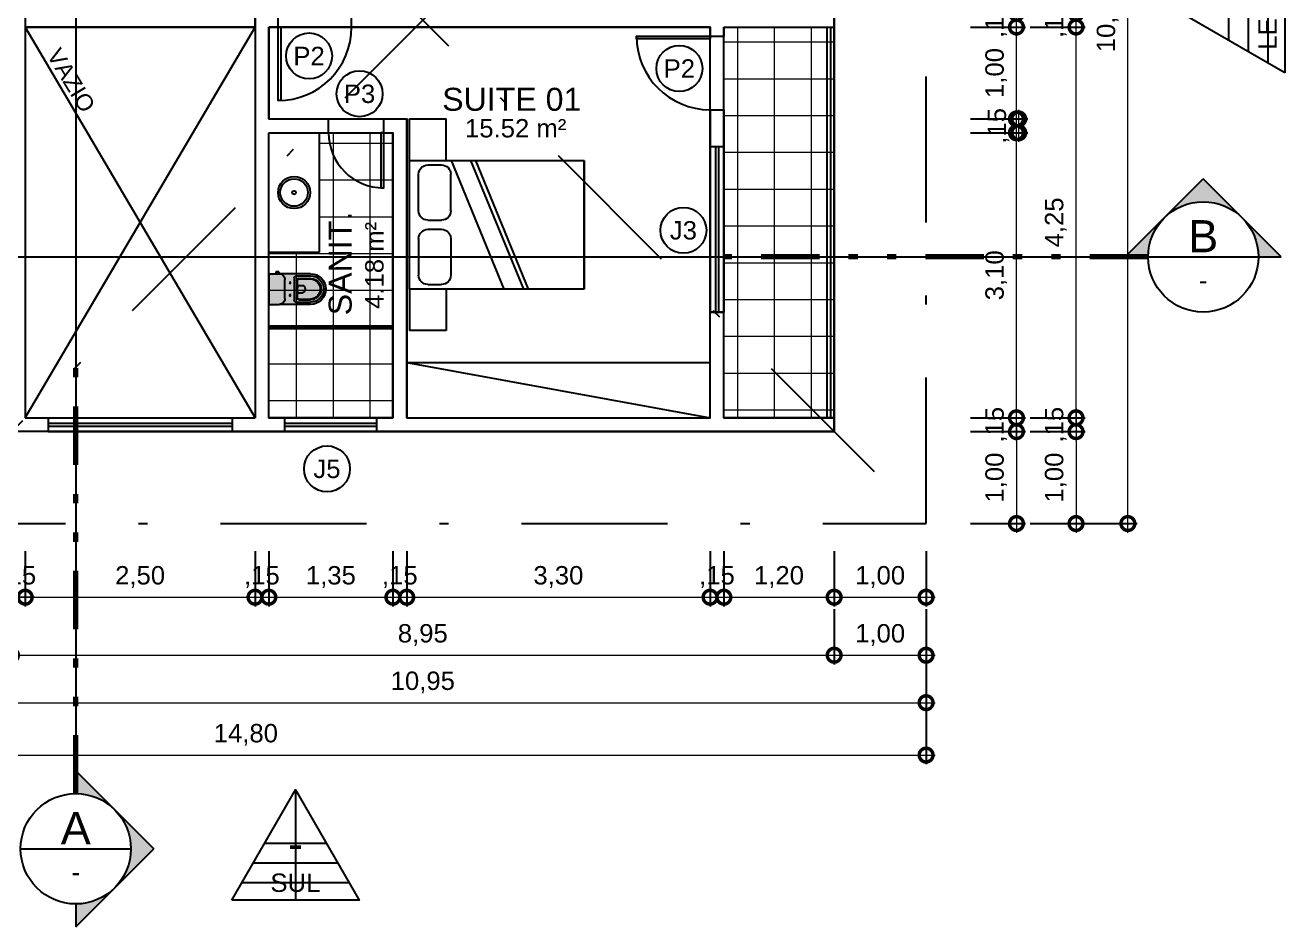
# Model space of a CAD drawing. Header units: metres. Extents: x 47642 to 47999, y 23306 to 23541.
# Drawn here: x 47798.4 to 47812.1, y 23415.58 to 23425.38 of the extents above; entities that cross this region are included whole.
import ezdxf
from ezdxf.enums import TextEntityAlignment as Align

# ---------------------------------------------------------------- set-up
doc = ezdxf.new("R2010")
doc.units = ezdxf.units.M
doc.header["$LTSCALE"] = 0.25
doc.header["$PDMODE"] = 96
doc.linetypes.add('DASHDOT2', pattern=[12.7, 6.35, -3.175, 0, -3.175])
doc.linetypes.add('DIVIDEX2', pattern=[63.5, 25.4, -12.7, 0, -12.7, 0, -12.7])
doc.layers.add('ARQ_0', color=7, linetype='Continuous', true_color=0xff7400, plot=False)
doc.layers.add('ARQ_0_AREAS', color=7, linetype='Continuous', true_color=0x5a1694, plot=False)
for name, color, linetype in [('ARQ_ALV CT', 4, 'Continuous'), ('ARQ_ALV VS', 2, 'Continuous'), ('ARQ_ESQ CT', 30, 'Continuous'), ('ARQ_GRADIL', 2, 'Continuous'), ('ARQ_MOB 01', 1, 'Continuous'), ('ARQ_PISO 01', 1, 'Continuous'), ('ARQ_PROJ SUP', 1, 'DASHDOT2'), ('ARQ_SAN 01', 1, 'Continuous'), ('ARQ_SAN 02', 2, 'Continuous'), ('ARQ_SIMB 01', 1, 'Continuous'), ('ARQ_TXT 01', 1, 'Continuous'), ('LOUÇA', 2, 'Continuous'), ('SIMB_01', 1, 'Continuous'), ('SIMB_02', 2, 'Continuous'), ('SIMB_PREENCHIMENTO', 253, 'Continuous'), ('SIMB_TXT', 1, 'Continuous')]:
    doc.layers.add(name, color=color, linetype=linetype)
doc.layers.add('ARQ_CINZA 03', color=252, linetype='Continuous', lineweight=9)
doc.layers.add('SIMB_LCT', color=252, linetype='DIVIDEX2', lineweight=100)
doc.layers.add('ARQ_COTA_AZUL', color=5, linetype='Continuous', lineweight=20, true_color=0x0000ff)
doc.styles.add('Annot_1.8mm', font='arial.ttf', dxfattribs={"height": 1.8})
doc.styles.add('Annot_2.0mm', font='arial.ttf', dxfattribs={"height": 2})
doc.styles.add('Annot_2.5mm', font='arial.ttf', dxfattribs={"height": 2.5})
doc.styles.add('cota', font='arial.ttf')
doc.styles.add('SIMB', font='arial.ttf')
doc.dimstyles.new('Info 01 - annot', dxfattribs={"dimtxt": 2, "dimasz": 3, "dimexe": 1, "dimexo": 1, "dimgap": 1, "dimtad": 1, "dimzin": 4, "dimtxsty": 'cota', "dimblk": 'DOTSMALL', "dimcen": 2, "dimdle": 1, "dimclrd": 256, "dimclre": 256, "dimclrt": 1, "dimazin": 2, "dimtfac": 0.09, "dimtix": 1, "dimtmove": 2, "dimatfit": 2, "dimfxl": 5, "dimfxlon": 1, "dimtolj": 1, "dimtzin": 4, "dimlwd": -1, "dimarcsym": 1})

# ---------------------------------------------------------------- blocks, each defined once
blk = doc.blocks.new('*U69')
at = {"layer": 'SIMB_PREENCHIMENTO', "transparency": 33554587}
h = blk.add_hatch(color=256, dxfattribs=at)
h.dxf.hatch_style = 1
h.paths.add_polyline_path([(0, 8.48), (-4.15, 4.33, -0.401827), (4.15, 4.33)])
h = blk.add_hatch(color=256, dxfattribs=at)
h.dxf.hatch_style = 1
h.paths.add_polyline_path([(-4.33, 4.15), (-8.48, 0), (-6, 0, -0.193399)])
h = blk.add_hatch(color=256, dxfattribs=at)
h.dxf.hatch_style = 1
h.paths.add_polyline_path([(4.33, 4.15, -0.193399), (6, 0), (8.48, 0)])
at = {"layer": 'SIMB_01'}
for p, q in [((-8.48, 0), (0, 8.48)), ((8.48, 0), (0, 8.48)), ((0, -6), (0, 6)), ((-6, 0), (-8.48, 0)), ((6, 0), (8.48, 0))]:
    blk.add_line(p, q, dxfattribs=at)
blk.add_circle((0, 0), 6, dxfattribs=at)
at = {"layer": 'SIMB_LCT'}
blk.add_line((-6, 0), (-54.48, 0), dxfattribs=at)
at = {"layer": 'SIMB_TXT', "style": 'SIMB'}
for tag, height, p in [('000', 3.5, (-2.25, 0)), ('999', 2, (2.53, 0))]:
    blk.add_attdef(tag, text='', height=height, rotation=90, dxfattribs=at).set_placement(p, align=Align.MIDDLE_CENTER)
blk = doc.blocks.new('*U30')
at = {"layer": 'SIMB_PREENCHIMENTO', "transparency": 33554587}
h = blk.add_hatch(color=256, dxfattribs=at)
h.dxf.hatch_style = 1
h.paths.add_polyline_path([(0, 8.48), (-4.15, 4.33, -0.401827), (4.15, 4.33)])
h = blk.add_hatch(color=256, dxfattribs=at)
h.dxf.hatch_style = 1
h.paths.add_polyline_path([(-4.33, 4.15), (-8.48, 0), (-6, 0, -0.193399)])
h = blk.add_hatch(color=256, dxfattribs=at)
h.dxf.hatch_style = 1
h.paths.add_polyline_path([(4.33, 4.15, -0.193399), (6, 0), (8.48, 0)])
at = {"layer": 'SIMB_01'}
for p, q in [((-8.48, 0), (0, 8.48)), ((8.48, 0), (0, 8.48)), ((-6, 0), (-8.48, 0)), ((-6, 0), (6, 0)), ((6, 0), (8.48, 0))]:
    blk.add_line(p, q, dxfattribs=at)
blk.add_circle((0, 0), 6, dxfattribs=at)
at = {"layer": 'SIMB_LCT'}
blk.add_line((-6, 0), (-54.25, 0), dxfattribs=at)
at = {"layer": 'SIMB_TXT', "style": 'SIMB'}
for tag, height, p in [('000', 3.5, (0, 2.25)), ('999', 2, (0, -2.53))]:
    blk.add_attdef(tag, text='', height=height, dxfattribs=at).set_placement(p, align=Align.MIDDLE_CENTER)
blk = doc.blocks.new('VASO_BELL')
at = {"true_color": 0xffffff}
h = blk.add_hatch(color=7, dxfattribs=at)
h.dxf.hatch_style = 1
edge = h.paths.add_edge_path()
edge.add_line((0, 0), (0.37, 0))
edge.add_line((0.37, 0), (0.37, -0.126))
edge.add_line((0.37, -0.126), (0.37, -0.505))
edge.add_arc((0.185, -0.505), 0.185, 180, 360, ccw=False)
edge.add_line((0, -0.505), (0, -0.126))
edge.add_line((0, -0.126), (0, 0))
h = blk.add_hatch(color=7, dxfattribs=at)
h.dxf.hatch_style = 1
h.paths.add_polyline_path([(-0.007, -0.086), (-0.022, -0.086), (-0.022, -0.121), (-0.007, -0.121)])
h = blk.add_hatch(color=7, dxfattribs=at)
h.dxf.hatch_style = 1
h.paths.add_polyline_path([(0, -0.089), (-0.007, -0.089), (-0.007, -0.117), (0, -0.117)])
at = {"layer": 'ARQ_SAN 01'}
for p, q in [((0.056, -0.361), (0.056, -0.505)), ((0.062, -0.361), (0.062, -0.505)), ((0.082, -0.336), (0.288, -0.336)), ((0.082, -0.342), (0.288, -0.342)), ((0.141, -0.353), (0.141, -0.406)), ((0.229, -0.353), (0.229, -0.406)), ((0.308, -0.361), (0.308, -0.505)), ((0.314, -0.361), (0.314, -0.505))]:
    blk.add_line(p, q, dxfattribs=at)
for centre in [(0.11, -0.255), (0.26, -0.255)]:
    blk.add_circle(centre, 0.0075, dxfattribs=at)
for centre, radius, start, end in [((0.082, -0.361), 0.025, 90, 180), ((0.082, -0.361), 0.019, 90, 180), ((0.191, -0.592), 0.244, 91.4264, 101.8331), ((0.168, -0.406), 0.027, 180, 229.1678), ((0.185, -0.386), 0.053, 229.1678, 310.8322), ((0.179, -0.592), 0.244, 78.1669, 88.5736), ((0.202, -0.406), 0.027, 310.8322, 0), ((0.288, -0.361), 0.025, 0, 90), ((0.288, -0.361), 0.019, 0, 90), ((0.185, -0.505), 0.129, 179.7773, 0.2227), ((0.185, -0.499), 0.123, 182.6006, 357.3994)]:
    blk.add_arc(centre, radius, start, end, dxfattribs=at)
at = {"layer": 'ARQ_SAN 02'}
for p, q in [((0, 0), (0, -0.126)), ((0, 0), (0.37, 0)), ((0.37, 0), (0.37, -0.126)), ((-0.022, -0.086), (-0.007, -0.086)), ((-0.022, -0.121), (-0.022, -0.086)), ((-0.022, -0.121), (-0.007, -0.121)), ((-0.007, -0.121), (-0.007, -0.086)), ((0, -0.089), (-0.007, -0.089)), ((0, -0.117), (-0.007, -0.117)), ((0, -0.505), (0, -0.126)), ((0.37, -0.505), (0.37, -0.126)), ((0.301, -0.195), (0.069, -0.195)), ((0.026, -0.331), (0.026, -0.505)), ((0.051, -0.306), (0.319, -0.306)), ((0.344, -0.331), (0.344, -0.505))]:
    blk.add_line(p, q, dxfattribs=at)
for centre, radius, start, end in [((0.069, -0.126), 0.069, 180, 270), ((0.301, -0.126), 0.069, 270, 0), ((0.051, -0.331), 0.025, 90, 180), ((0.319, -0.331), 0.025, 0, 90), ((0.185, -0.505), 0.185, 180, 0), ((0.185, -0.505), 0.159, 180, 0)]:
    blk.add_arc(centre, radius, start, end, dxfattribs=at)
blk = doc.blocks.new('_DotSmall')
at = {"color": 0, "linetype": 'ByBlock', "const_width": 0.5}
blk.add_lwpolyline([(-0.0625, 0, 1), (0.0625, 0, 1)], format="xyb", close=True, dxfattribs=at)
blk = doc.blocks.new('*D192')
at = {"layer": 'ARQ_COTA_AZUL', "lineweight": -2, "transparency": 16777216}
for p, q in [((0.15, -1.301), (0.15, -1.901)), ((2.65, -1.301), (2.65, -1.901))]:
    blk.add_line(p, q, dxfattribs=at)
at = {"layer": 'ARQ_COTA_AZUL', "transparency": 16777216}
blk.add_line((0.05, -1.801), (2.75, -1.801), dxfattribs=at)
at = {"layer": 'Defpoints', "color": 0, "transparency": 16777216}
for p in [(0.15, 0.15), (2.65, 0.15), (2.65, -1.801)]:
    blk.add_point(p, dxfattribs=at)
at = {"layer": 'ARQ_COTA_AZUL', "transparency": 16777216, "xscale": 0.3, "yscale": 0.3, "zscale": 0.3, "rotation": 180}
blk.add_blockref('_DotSmall', (0.15, -1.801), dxfattribs=at)
at = {"layer": 'ARQ_COTA_AZUL', "transparency": 16777216, "xscale": 0.3, "yscale": 0.3, "zscale": 0.3}
blk.add_blockref('_DotSmall', (2.65, -1.801), dxfattribs=at)
at = {"layer": 'ARQ_COTA_AZUL', "color": 1, "transparency": 16777216, "insert": (1.4, -1.581), "char_height": 0.2, "attachment_point": 5, "style": 'cota'}
blk.add_mtext('\\A1;2,50', dxfattribs=at)
blk = doc.blocks.new('*D184')
at = {"layer": 'ARQ_COTA_AZUL', "lineweight": -2, "transparency": 16777216}
for p, q in [((4.15, -1.301), (4.15, -1.901)), ((4.3, -1.301), (4.3, -1.901))]:
    blk.add_line(p, q, dxfattribs=at)
at = {"layer": 'ARQ_COTA_AZUL', "transparency": 16777216}
blk.add_line((4.05, -1.801), (4.4, -1.801), dxfattribs=at)
at = {"layer": 'Defpoints', "color": 0, "transparency": 16777216}
for p in [(4.15, 0.15), (4.3, 0.15), (4.3, -1.801)]:
    blk.add_point(p, dxfattribs=at)
at = {"layer": 'ARQ_COTA_AZUL', "transparency": 16777216, "xscale": 0.3, "yscale": 0.3, "zscale": 0.3}
blk.add_blockref('_DotSmall', (4.15, -1.801), dxfattribs=at)
at = {"layer": 'ARQ_COTA_AZUL', "transparency": 16777216, "xscale": 0.3, "yscale": 0.3, "zscale": 0.3, "rotation": 180}
blk.add_blockref('_DotSmall', (4.3, -1.801), dxfattribs=at)
at = {"layer": 'ARQ_COTA_AZUL', "color": 1, "transparency": 16777216, "insert": (4.225, -1.581), "char_height": 0.2, "attachment_point": 5, "style": 'cota'}
blk.add_mtext('\\A1;,15', dxfattribs=at)
blk = doc.blocks.new('*D185')
at = {"layer": 'ARQ_COTA_AZUL', "lineweight": -2, "transparency": 16777216}
for p, q in [((2.65, -1.301), (2.65, -1.901)), ((2.8, -1.301), (2.8, -1.901))]:
    blk.add_line(p, q, dxfattribs=at)
at = {"layer": 'ARQ_COTA_AZUL', "transparency": 16777216}
blk.add_line((2.55, -1.801), (2.9, -1.801), dxfattribs=at)
at = {"layer": 'Defpoints', "color": 0, "transparency": 16777216}
for p in [(2.65, 0.15), (2.8, 0.15), (2.8, -1.801)]:
    blk.add_point(p, dxfattribs=at)
at = {"layer": 'ARQ_COTA_AZUL', "transparency": 16777216, "xscale": 0.3, "yscale": 0.3, "zscale": 0.3}
blk.add_blockref('_DotSmall', (2.65, -1.801), dxfattribs=at)
at = {"layer": 'ARQ_COTA_AZUL', "transparency": 16777216, "xscale": 0.3, "yscale": 0.3, "zscale": 0.3, "rotation": 180}
blk.add_blockref('_DotSmall', (2.8, -1.801), dxfattribs=at)
at = {"layer": 'ARQ_COTA_AZUL', "color": 1, "transparency": 16777216, "insert": (2.725, -1.581), "char_height": 0.2, "attachment_point": 5, "style": 'cota'}
blk.add_mtext('\\A1;,15', dxfattribs=at)
blk = doc.blocks.new('*D179')
at = {"layer": 'ARQ_COTA_AZUL', "lineweight": -2, "transparency": 16777216}
for p, q in [((2.8, -1.301), (2.8, -1.901)), ((4.15, -1.301), (4.15, -1.901))]:
    blk.add_line(p, q, dxfattribs=at)
at = {"layer": 'ARQ_COTA_AZUL', "transparency": 16777216}
blk.add_line((2.7, -1.801), (4.25, -1.801), dxfattribs=at)
at = {"layer": 'Defpoints', "color": 0, "transparency": 16777216}
for p in [(2.8, 0.15), (4.15, 0.15), (4.15, -1.801)]:
    blk.add_point(p, dxfattribs=at)
at = {"layer": 'ARQ_COTA_AZUL', "transparency": 16777216, "xscale": 0.3, "yscale": 0.3, "zscale": 0.3, "rotation": 180}
blk.add_blockref('_DotSmall', (2.8, -1.801), dxfattribs=at)
at = {"layer": 'ARQ_COTA_AZUL', "transparency": 16777216, "xscale": 0.3, "yscale": 0.3, "zscale": 0.3}
blk.add_blockref('_DotSmall', (4.15, -1.801), dxfattribs=at)
at = {"layer": 'ARQ_COTA_AZUL', "color": 1, "transparency": 16777216, "insert": (3.475, -1.581), "char_height": 0.2, "attachment_point": 5, "style": 'cota'}
blk.add_mtext('\\A1;1,35', dxfattribs=at)
blk = doc.blocks.new('*D180')
at = {"layer": 'ARQ_COTA_AZUL', "lineweight": -2, "transparency": 16777216}
for p, q in [((4.3, -1.301), (4.3, -1.901)), ((7.6, -1.301), (7.6, -1.901))]:
    blk.add_line(p, q, dxfattribs=at)
at = {"layer": 'ARQ_COTA_AZUL', "transparency": 16777216}
blk.add_line((4.2, -1.801), (7.7, -1.801), dxfattribs=at)
at = {"layer": 'Defpoints', "color": 0, "transparency": 16777216}
for p in [(4.3, 0.15), (7.6, 0.15), (7.6, -1.801)]:
    blk.add_point(p, dxfattribs=at)
at = {"layer": 'ARQ_COTA_AZUL', "transparency": 16777216, "xscale": 0.3, "yscale": 0.3, "zscale": 0.3, "rotation": 180}
blk.add_blockref('_DotSmall', (4.3, -1.801), dxfattribs=at)
at = {"layer": 'ARQ_COTA_AZUL', "transparency": 16777216, "xscale": 0.3, "yscale": 0.3, "zscale": 0.3}
blk.add_blockref('_DotSmall', (7.6, -1.801), dxfattribs=at)
at = {"layer": 'ARQ_COTA_AZUL', "color": 1, "transparency": 16777216, "insert": (5.95, -1.581), "char_height": 0.2, "attachment_point": 5, "style": 'cota'}
blk.add_mtext('\\A1;3,30', dxfattribs=at)
blk = doc.blocks.new('*D181')
at = {"layer": 'ARQ_COTA_AZUL', "lineweight": -2, "transparency": 16777216}
for p, q in [((7.6, -1.301), (7.6, -1.901)), ((7.75, -1.301), (7.75, -1.901))]:
    blk.add_line(p, q, dxfattribs=at)
at = {"layer": 'ARQ_COTA_AZUL', "transparency": 16777216}
blk.add_line((7.5, -1.801), (7.85, -1.801), dxfattribs=at)
at = {"layer": 'Defpoints', "color": 0, "transparency": 16777216}
for p in [(7.6, 0.15), (7.75, 0.15), (7.75, -1.801)]:
    blk.add_point(p, dxfattribs=at)
at = {"layer": 'ARQ_COTA_AZUL', "transparency": 16777216, "xscale": 0.3, "yscale": 0.3, "zscale": 0.3}
blk.add_blockref('_DotSmall', (7.6, -1.801), dxfattribs=at)
at = {"layer": 'ARQ_COTA_AZUL', "transparency": 16777216, "xscale": 0.3, "yscale": 0.3, "zscale": 0.3, "rotation": 180}
blk.add_blockref('_DotSmall', (7.75, -1.801), dxfattribs=at)
at = {"layer": 'ARQ_COTA_AZUL', "color": 1, "transparency": 16777216, "insert": (7.675, -1.581), "char_height": 0.2, "attachment_point": 5, "style": 'cota'}
blk.add_mtext('\\A1;,15', dxfattribs=at)
blk = doc.blocks.new('*D182')
at = {"layer": 'ARQ_COTA_AZUL', "lineweight": -2, "transparency": 16777216}
for p, q in [((7.75, -1.301), (7.75, -1.901)), ((8.95, -1.301), (8.95, -1.901))]:
    blk.add_line(p, q, dxfattribs=at)
at = {"layer": 'ARQ_COTA_AZUL', "transparency": 16777216}
blk.add_line((7.65, -1.801), (9.05, -1.801), dxfattribs=at)
at = {"layer": 'Defpoints', "color": 0, "transparency": 16777216}
for p in [(7.75, 0.15), (8.95, 0), (8.95, -1.801)]:
    blk.add_point(p, dxfattribs=at)
at = {"layer": 'ARQ_COTA_AZUL', "transparency": 16777216, "xscale": 0.3, "yscale": 0.3, "zscale": 0.3, "rotation": 180}
blk.add_blockref('_DotSmall', (7.75, -1.801), dxfattribs=at)
at = {"layer": 'ARQ_COTA_AZUL', "transparency": 16777216, "xscale": 0.3, "yscale": 0.3, "zscale": 0.3}
blk.add_blockref('_DotSmall', (8.95, -1.801), dxfattribs=at)
at = {"layer": 'ARQ_COTA_AZUL', "color": 1, "transparency": 16777216, "insert": (8.35, -1.581), "char_height": 0.2, "attachment_point": 5, "style": 'cota'}
blk.add_mtext('\\A1;1,20', dxfattribs=at)
blk = doc.blocks.new('*D183')
at = {"layer": 'ARQ_COTA_AZUL', "lineweight": -2, "transparency": 16777216}
for p, q in [((8.95, -1.301), (8.95, -1.901)), ((9.95, -1.301), (9.95, -1.901))]:
    blk.add_line(p, q, dxfattribs=at)
at = {"layer": 'ARQ_COTA_AZUL', "transparency": 16777216}
blk.add_line((8.85, -1.801), (10.05, -1.801), dxfattribs=at)
at = {"layer": 'Defpoints', "color": 0, "transparency": 16777216}
for p in [(8.95, 0), (9.95, -1), (9.95, -1.801)]:
    blk.add_point(p, dxfattribs=at)
at = {"layer": 'ARQ_COTA_AZUL', "transparency": 16777216, "xscale": 0.3, "yscale": 0.3, "zscale": 0.3, "rotation": 180}
blk.add_blockref('_DotSmall', (8.95, -1.801), dxfattribs=at)
at = {"layer": 'ARQ_COTA_AZUL', "transparency": 16777216, "xscale": 0.3, "yscale": 0.3, "zscale": 0.3}
blk.add_blockref('_DotSmall', (9.95, -1.801), dxfattribs=at)
at = {"layer": 'ARQ_COTA_AZUL', "color": 1, "transparency": 16777216, "insert": (9.45, -1.581), "char_height": 0.2, "attachment_point": 5, "style": 'cota'}
blk.add_mtext('\\A1;1,00', dxfattribs=at)
blk = doc.blocks.new('*U22')
at = {"layer": 'SIMB_02'}
blk.add_circle((0, 0), 2.5, dxfattribs=at)
at = {"layer": 'SIMB_TXT', "style": 'SIMB'}
blk.add_attdef('CDESQ', text='', height=2, dxfattribs=at).set_placement((0, 0), align=Align.MIDDLE_CENTER)
blk = doc.blocks.new('*D166')
at = {"layer": 'ARQ_COTA_AZUL', "lineweight": -2, "transparency": 16777216}
for p, q in [((0, -1.932), (0, -2.532)), ((8.95, -1.932), (8.95, -2.532))]:
    blk.add_line(p, q, dxfattribs=at)
at = {"layer": 'ARQ_COTA_AZUL', "transparency": 16777216}
blk.add_line((-0.1, -2.432), (9.05, -2.432), dxfattribs=at)
at = {"layer": 'Defpoints', "color": 0, "transparency": 16777216}
for p in [(0, 1.25), (8.95, 0), (8.95, -2.432)]:
    blk.add_point(p, dxfattribs=at)
at = {"layer": 'ARQ_COTA_AZUL', "transparency": 16777216, "xscale": 0.3, "yscale": 0.3, "zscale": 0.3, "rotation": 180}
blk.add_blockref('_DotSmall', (0, -2.432), dxfattribs=at)
at = {"layer": 'ARQ_COTA_AZUL', "transparency": 16777216, "xscale": 0.3, "yscale": 0.3, "zscale": 0.3}
blk.add_blockref('_DotSmall', (8.95, -2.432), dxfattribs=at)
at = {"layer": 'ARQ_COTA_AZUL', "color": 1, "transparency": 16777216, "insert": (4.475, -2.212), "char_height": 0.2, "attachment_point": 5, "style": 'cota'}
blk.add_mtext('\\A1;8,95', dxfattribs=at)
blk = doc.blocks.new('*D167')
at = {"layer": 'ARQ_COTA_AZUL', "lineweight": -2, "transparency": 16777216}
for p, q in [((8.95, -1.932), (8.95, -2.532)), ((9.95, -1.932), (9.95, -2.532))]:
    blk.add_line(p, q, dxfattribs=at)
at = {"layer": 'ARQ_COTA_AZUL', "transparency": 16777216}
blk.add_line((8.85, -2.432), (10.05, -2.432), dxfattribs=at)
at = {"layer": 'Defpoints', "color": 0, "transparency": 16777216}
for p in [(8.95, 0), (9.95, -1), (9.95, -2.432)]:
    blk.add_point(p, dxfattribs=at)
at = {"layer": 'ARQ_COTA_AZUL', "transparency": 16777216, "xscale": 0.3, "yscale": 0.3, "zscale": 0.3, "rotation": 180}
blk.add_blockref('_DotSmall', (8.95, -2.432), dxfattribs=at)
at = {"layer": 'ARQ_COTA_AZUL', "transparency": 16777216, "xscale": 0.3, "yscale": 0.3, "zscale": 0.3}
blk.add_blockref('_DotSmall', (9.95, -2.432), dxfattribs=at)
at = {"layer": 'ARQ_COTA_AZUL', "color": 1, "transparency": 16777216, "insert": (9.45, -2.212), "char_height": 0.2, "attachment_point": 5, "style": 'cota'}
blk.add_mtext('\\A1;1,00', dxfattribs=at)
blk = doc.blocks.new('*D159')
at = {"layer": 'ARQ_COTA_AZUL', "lineweight": -2, "transparency": 16777216}
for p, q in [((-1, -2.448), (-1, -3.048)), ((9.95, -2.448), (9.95, -3.048))]:
    blk.add_line(p, q, dxfattribs=at)
at = {"layer": 'ARQ_COTA_AZUL', "transparency": 16777216}
blk.add_line((-1.1, -2.948), (10.05, -2.948), dxfattribs=at)
at = {"layer": 'Defpoints', "color": 0, "transparency": 16777216}
for p in [(-1, -1), (9.95, -1), (9.95, -2.948)]:
    blk.add_point(p, dxfattribs=at)
at = {"layer": 'ARQ_COTA_AZUL', "transparency": 16777216, "xscale": 0.3, "yscale": 0.3, "zscale": 0.3, "rotation": 180}
blk.add_blockref('_DotSmall', (-1, -2.948), dxfattribs=at)
at = {"layer": 'ARQ_COTA_AZUL', "transparency": 16777216, "xscale": 0.3, "yscale": 0.3, "zscale": 0.3}
blk.add_blockref('_DotSmall', (9.95, -2.948), dxfattribs=at)
at = {"layer": 'ARQ_COTA_AZUL', "color": 1, "transparency": 16777216, "insert": (4.475, -2.728), "char_height": 0.2, "attachment_point": 5, "style": 'cota'}
blk.add_mtext('\\A1;10,95', dxfattribs=at)
blk = doc.blocks.new('*D155')
at = {"layer": 'ARQ_COTA_AZUL', "lineweight": -2, "transparency": 16777216}
for p, q in [((10.433, 0.15), (11.033, 0.15)), ((10.433, 0), (11.033, 0))]:
    blk.add_line(p, q, dxfattribs=at)
at = {"layer": 'ARQ_COTA_AZUL', "transparency": 16777216}
blk.add_line((10.933, -0.1), (10.933, 0.25), dxfattribs=at)
at = {"layer": 'Defpoints', "color": 0, "transparency": 16777216}
for p in [(8.95, 0.15), (10.933, 0.15), (8.95, 0)]:
    blk.add_point(p, dxfattribs=at)
at = {"layer": 'ARQ_COTA_AZUL', "transparency": 16777216, "xscale": 0.3, "yscale": 0.3, "zscale": 0.3}
for p, rotation in [((10.933, 0.15), 270), ((10.933, 0), 90)]:
    blk.add_blockref('_DotSmall', p, dxfattribs=dict(at, rotation=rotation))
at = {"layer": 'ARQ_COTA_AZUL', "color": 1, "transparency": 16777216, "insert": (10.713, 0.075), "char_height": 0.2, "attachment_point": 5, "rotation": 90, "style": 'cota'}
blk.add_mtext('\\A1;,15', dxfattribs=at)
blk = doc.blocks.new('*D187')
at = {"layer": 'ARQ_COTA_AZUL', "transparency": 16777216}
blk.add_line((10.933, 0.05), (10.933, 3.35), dxfattribs=at)
at = {"layer": 'ARQ_COTA_AZUL', "lineweight": -2, "transparency": 16777216}
for p, q in [((10.433, 3.25), (11.033, 3.25)), ((10.433, 0.15), (11.033, 0.15))]:
    blk.add_line(p, q, dxfattribs=at)
at = {"layer": 'Defpoints', "color": 0, "transparency": 16777216}
for p in [(4.15, 3.25), (10.933, 3.25), (8.95, 0.15)]:
    blk.add_point(p, dxfattribs=at)
at = {"layer": 'ARQ_COTA_AZUL', "transparency": 16777216, "xscale": 0.3, "yscale": 0.3, "zscale": 0.3}
for p, rotation in [((10.933, 3.25), 90), ((10.933, 0.15), 270)]:
    blk.add_blockref('_DotSmall', p, dxfattribs=dict(at, rotation=rotation))
at = {"layer": 'ARQ_COTA_AZUL', "color": 1, "transparency": 16777216, "insert": (10.713, 1.7), "char_height": 0.2, "attachment_point": 5, "rotation": 90, "style": 'cota'}
blk.add_mtext('\\A1;3,10', dxfattribs=at)
blk = doc.blocks.new('*D188')
at = {"layer": 'ARQ_COTA_AZUL', "transparency": 16777216}
blk.add_line((10.958, 3.15), (10.958, 3.5), dxfattribs=at)
at = {"layer": 'ARQ_COTA_AZUL', "lineweight": -2, "transparency": 16777216}
for p, q in [((10.458, 3.4), (11.058, 3.4)), ((10.458, 3.25), (11.058, 3.25))]:
    blk.add_line(p, q, dxfattribs=at)
at = {"layer": 'Defpoints', "color": 0, "transparency": 16777216}
for p in [(4.175, 3.4), (10.958, 3.4), (4.15, 3.25)]:
    blk.add_point(p, dxfattribs=at)
at = {"layer": 'ARQ_COTA_AZUL', "transparency": 16777216, "xscale": 0.3, "yscale": 0.3, "zscale": 0.3}
for p, rotation in [((10.958, 3.4), 270), ((10.958, 3.25), 90)]:
    blk.add_blockref('_DotSmall', p, dxfattribs=dict(at, rotation=rotation))
at = {"layer": 'ARQ_COTA_AZUL', "color": 1, "transparency": 16777216, "insert": (10.738, 3.325), "char_height": 0.2, "attachment_point": 5, "rotation": 90, "style": 'cota'}
blk.add_mtext('\\A1;,15', dxfattribs=at)
blk = doc.blocks.new('*D186')
at = {"layer": 'ARQ_COTA_AZUL', "lineweight": -2, "transparency": 16777216}
for p, q in [((10.433, 4.4), (11.033, 4.4)), ((10.433, 3.4), (11.033, 3.4))]:
    blk.add_line(p, q, dxfattribs=at)
at = {"layer": 'ARQ_COTA_AZUL', "transparency": 16777216}
blk.add_line((10.933, 3.3), (10.933, 4.5), dxfattribs=at)
at = {"layer": 'Defpoints', "color": 0, "transparency": 16777216}
for p in [(8.95, 4.4), (10.933, 4.4), (4.175, 3.4)]:
    blk.add_point(p, dxfattribs=at)
at = {"layer": 'ARQ_COTA_AZUL', "transparency": 16777216, "xscale": 0.3, "yscale": 0.3, "zscale": 0.3}
for p, rotation in [((10.933, 4.4), 90), ((10.933, 3.4), 270)]:
    blk.add_blockref('_DotSmall', p, dxfattribs=dict(at, rotation=rotation))
at = {"layer": 'ARQ_COTA_AZUL', "color": 1, "transparency": 16777216, "insert": (10.713, 3.9), "char_height": 0.2, "attachment_point": 5, "rotation": 90, "style": 'cota'}
blk.add_mtext('\\A1;1,00', dxfattribs=at)
blk = doc.blocks.new('*D152')
at = {"layer": 'ARQ_COTA_AZUL', "lineweight": -2, "transparency": 16777216}
for p, q in [((10.433, 4.55), (11.033, 4.55)), ((10.433, 4.4), (11.033, 4.4))]:
    blk.add_line(p, q, dxfattribs=at)
at = {"layer": 'ARQ_COTA_AZUL', "transparency": 16777216}
blk.add_line((10.933, 4.3), (10.933, 4.65), dxfattribs=at)
at = {"layer": 'Defpoints', "color": 0, "transparency": 16777216}
for p in [(8.95, 4.55), (10.933, 4.55), (8.95, 4.4)]:
    blk.add_point(p, dxfattribs=at)
at = {"layer": 'ARQ_COTA_AZUL', "transparency": 16777216, "xscale": 0.3, "yscale": 0.3, "zscale": 0.3}
for p, rotation in [((10.933, 4.55), 270), ((10.933, 4.4), 90)]:
    blk.add_blockref('_DotSmall', p, dxfattribs=dict(at, rotation=rotation))
at = {"layer": 'ARQ_COTA_AZUL', "color": 1, "transparency": 16777216, "insert": (10.713, 4.475), "char_height": 0.2, "attachment_point": 5, "rotation": 90, "style": 'cota'}
blk.add_mtext('\\A1;,15', dxfattribs=at)
blk = doc.blocks.new('*D142')
at = {"layer": 'ARQ_COTA_AZUL', "transparency": 16777216}
blk.add_line((10.933, 0.1), (10.933, -1.1), dxfattribs=at)
at = {"layer": 'ARQ_COTA_AZUL', "lineweight": -2, "transparency": 16777216}
for p, q in [((10.433, 0), (11.033, 0)), ((10.433, -1), (11.033, -1))]:
    blk.add_line(p, q, dxfattribs=at)
at = {"layer": 'Defpoints', "color": 0, "transparency": 16777216}
for p in [(8.95, 0), (9.95, -1), (10.933, -1)]:
    blk.add_point(p, dxfattribs=at)
at = {"layer": 'ARQ_COTA_AZUL', "transparency": 16777216, "xscale": 0.3, "yscale": 0.3, "zscale": 0.3}
for p, rotation in [((10.933, 0), 90), ((10.933, -1), 270)]:
    blk.add_blockref('_DotSmall', p, dxfattribs=dict(at, rotation=rotation))
at = {"layer": 'ARQ_COTA_AZUL', "color": 1, "transparency": 16777216, "insert": (10.713, -0.5), "char_height": 0.2, "attachment_point": 5, "rotation": 90, "style": 'cota'}
blk.add_mtext('\\A1;1,00', dxfattribs=at)
blk = doc.blocks.new('*D197')
at = {"layer": 'ARQ_COTA_AZUL', "lineweight": -2, "transparency": 16777216}
for p, q in [((11.081, 4.4), (11.681, 4.4)), ((11.081, 0.15), (11.681, 0.15))]:
    blk.add_line(p, q, dxfattribs=at)
at = {"layer": 'ARQ_COTA_AZUL', "transparency": 16777216}
blk.add_line((11.581, 0.05), (11.581, 4.5), dxfattribs=at)
at = {"layer": 'Defpoints', "color": 0, "transparency": 16777216}
for p in [(8.95, 4.4), (11.581, 4.4), (8.95, 0.15)]:
    blk.add_point(p, dxfattribs=at)
at = {"layer": 'ARQ_COTA_AZUL', "transparency": 16777216, "xscale": 0.3, "yscale": 0.3, "zscale": 0.3}
for p, rotation in [((11.581, 4.4), 90), ((11.581, 0.15), 270)]:
    blk.add_blockref('_DotSmall', p, dxfattribs=dict(at, rotation=rotation))
at = {"layer": 'ARQ_COTA_AZUL', "color": 1, "transparency": 16777216, "insert": (11.361, 2.275), "char_height": 0.2, "attachment_point": 5, "rotation": 90, "style": 'cota'}
blk.add_mtext('\\A1;4,25', dxfattribs=at)
blk = doc.blocks.new('*D139')
at = {"layer": 'ARQ_COTA_AZUL', "transparency": 16777216}
blk.add_line((11.581, 0.1), (11.581, -1.1), dxfattribs=at)
at = {"layer": 'ARQ_COTA_AZUL', "lineweight": -2, "transparency": 16777216}
for p, q in [((11.081, 0), (11.681, 0)), ((11.081, -1), (11.681, -1))]:
    blk.add_line(p, q, dxfattribs=at)
at = {"layer": 'Defpoints', "color": 0, "transparency": 16777216}
for p in [(8.95, 0), (9.95, -1), (11.581, -1)]:
    blk.add_point(p, dxfattribs=at)
at = {"layer": 'ARQ_COTA_AZUL', "transparency": 16777216, "xscale": 0.3, "yscale": 0.3, "zscale": 0.3}
for p, rotation in [((11.581, 0), 90), ((11.581, -1), 270)]:
    blk.add_blockref('_DotSmall', p, dxfattribs=dict(at, rotation=rotation))
at = {"layer": 'ARQ_COTA_AZUL', "color": 1, "transparency": 16777216, "insert": (11.361, -0.5), "char_height": 0.2, "attachment_point": 5, "rotation": 90, "style": 'cota'}
blk.add_mtext('\\A1;1,00', dxfattribs=at)
blk = doc.blocks.new('*D198')
at = {"layer": 'ARQ_COTA_AZUL', "transparency": 16777216}
blk.add_line((12.145, -1.1), (12.145, 10.05), dxfattribs=at)
at = {"layer": 'ARQ_COTA_AZUL', "lineweight": -2, "transparency": 16777216}
for p, q in [((11.645, 9.95), (12.245, 9.95)), ((11.645, -1), (12.245, -1))]:
    blk.add_line(p, q, dxfattribs=at)
at = {"layer": 'Defpoints', "color": 0, "transparency": 16777216}
for p in [(9.95, 9.95), (12.145, 9.95), (9.95, -1)]:
    blk.add_point(p, dxfattribs=at)
at = {"layer": 'ARQ_COTA_AZUL', "transparency": 16777216, "xscale": 0.3, "yscale": 0.3, "zscale": 0.3}
for p, rotation in [((12.145, 9.95), 90.00000000000001), ((12.145, -1), 270)]:
    blk.add_blockref('_DotSmall', p, dxfattribs=dict(at, rotation=rotation))
at = {"layer": 'ARQ_COTA_AZUL', "color": 1, "transparency": 16777216, "insert": (11.925, 4.475), "char_height": 0.2, "attachment_point": 5, "rotation": 90, "style": 'cota'}
blk.add_mtext('\\A1;10,95', dxfattribs=at)
blk = doc.blocks.new('*D141')
at = {"layer": 'ARQ_COTA_AZUL', "lineweight": -2, "transparency": 16777216}
for p, q in [((-4.85, -3.018), (-4.85, -3.618)), ((9.95, -3.018), (9.95, -3.618))]:
    blk.add_line(p, q, dxfattribs=at)
at = {"layer": 'ARQ_COTA_AZUL', "transparency": 16777216}
blk.add_line((-4.95, -3.518), (10.05, -3.518), dxfattribs=at)
at = {"layer": 'Defpoints', "color": 0, "transparency": 16777216}
for p in [(-4.85, 1.25), (9.95, -1), (9.95, -3.518)]:
    blk.add_point(p, dxfattribs=at)
at = {"layer": 'ARQ_COTA_AZUL', "transparency": 16777216, "xscale": 0.3, "yscale": 0.3, "zscale": 0.3, "rotation": 180}
blk.add_blockref('_DotSmall', (-4.85, -3.518), dxfattribs=at)
at = {"layer": 'ARQ_COTA_AZUL', "transparency": 16777216, "xscale": 0.3, "yscale": 0.3, "zscale": 0.3}
blk.add_blockref('_DotSmall', (9.95, -3.518), dxfattribs=at)
at = {"layer": 'ARQ_COTA_AZUL', "color": 1, "transparency": 16777216, "insert": (2.55, -3.298), "char_height": 0.2, "attachment_point": 5, "style": 'cota'}
blk.add_mtext('\\A1;14,80', dxfattribs=at)
blk = doc.blocks.new('CAMA 180')
at = {"layer": 'ARQ_MOB 01'}
for p, q in [((0.4, 1.15), (0, 1.15)), ((0, 0.7), (0, 1.15)), ((0.4, 0.7), (0.4, 1.15)), ((1.9, 0.7), (0, 0.7)), ((0, 0.7), (0, -0.7)), ((0.452, -0.7), (1.026, 0.7)), ((0.665, -0.7), (1.239, 0.7)), ((0.718, -0.7), (1.292, 0.7)), ((1.9, -0.7), (1.9, 0.7)), ((1.9, 0.7), (1.9, -0.7)), ((0.1, 0.15), (0.1, 0.55)), ((0.2, 0.65), (0.35, 0.65)), ((0.45, 0.15), (0.45, 0.55)), ((0.2, 0.05), (0.35, 0.05)), ((0.2, -0.05), (0.35, -0.05)), ((0.1, -0.15), (0.1, -0.55)), ((0.45, -0.15), (0.45, -0.55)), ((0.2, -0.65), (0.35, -0.65)), ((0, -0.7), (1.9, -0.7)), ((0, -0.7), (0, -1.15)), ((0.4, -0.7), (0.4, -1.15)), ((0, -1.15), (0.4, -1.15))]:
    blk.add_line(p, q, dxfattribs=at)
for centre, start, end in [((0.2, 0.55), 90, 180), ((0.35, 0.55), 0, 90), ((0.2, 0.15), 180, 270), ((0.35, 0.15), 270, 0), ((0.2, -0.15), 90, 180), ((0.35, -0.15), 0, 90), ((0.2, -0.55), 180, 270), ((0.35, -0.55), 270, 0)]:
    blk.add_arc(centre, 0.1, start, end, dxfattribs=at)
blk = doc.blocks.new('*D200')
at = {"layer": 'ARQ_COTA_AZUL', "lineweight": -2, "transparency": 16777216}
for p, q in [((11.081, 4.55), (11.681, 4.55)), ((11.081, 4.4), (11.681, 4.4))]:
    blk.add_line(p, q, dxfattribs=at)
at = {"layer": 'ARQ_COTA_AZUL', "transparency": 16777216}
blk.add_line((11.581, 4.3), (11.581, 4.65), dxfattribs=at)
at = {"layer": 'Defpoints', "color": 0, "transparency": 16777216}
for p in [(8.95, 4.55), (11.581, 4.55), (8.95, 4.4)]:
    blk.add_point(p, dxfattribs=at)
at = {"layer": 'ARQ_COTA_AZUL', "transparency": 16777216, "xscale": 0.3, "yscale": 0.3, "zscale": 0.3}
for p, rotation in [((11.581, 4.55), 270), ((11.581, 4.4), 90)]:
    blk.add_blockref('_DotSmall', p, dxfattribs=dict(at, rotation=rotation))
at = {"layer": 'ARQ_COTA_AZUL', "color": 1, "transparency": 16777216, "insert": (11.361, 4.475), "char_height": 0.2, "attachment_point": 5, "rotation": 90, "style": 'cota'}
blk.add_mtext('\\A1;,15', dxfattribs=at)
blk = doc.blocks.new('*D204')
at = {"layer": 'ARQ_COTA_AZUL', "lineweight": -2, "transparency": 16777216}
for p, q in [((11.081, 0.15), (11.681, 0.15)), ((11.081, 0), (11.681, 0))]:
    blk.add_line(p, q, dxfattribs=at)
at = {"layer": 'ARQ_COTA_AZUL', "transparency": 16777216}
blk.add_line((11.581, 0.25), (11.581, -0.1), dxfattribs=at)
at = {"layer": 'Defpoints', "color": 0, "transparency": 16777216}
for p in [(8.95, 0.15), (8.95, 0), (11.581, 0)]:
    blk.add_point(p, dxfattribs=at)
at = {"layer": 'ARQ_COTA_AZUL', "transparency": 16777216, "xscale": 0.3, "yscale": 0.3, "zscale": 0.3}
for p, rotation in [((11.581, 0.15), 270), ((11.581, 0), 90)]:
    blk.add_blockref('_DotSmall', p, dxfattribs=dict(at, rotation=rotation))
at = {"layer": 'ARQ_COTA_AZUL', "color": 1, "transparency": 16777216, "insert": (11.361, 0.075), "char_height": 0.2, "attachment_point": 5, "rotation": 90, "style": 'cota'}
blk.add_mtext('\\A1;,15', dxfattribs=at)
blk = doc.blocks.new('*D206')
at = {"layer": 'ARQ_COTA_AZUL', "lineweight": -2, "transparency": 16777216}
for p, q in [((0, -1.301), (0, -1.901)), ((0.15, -1.301), (0.15, -1.901))]:
    blk.add_line(p, q, dxfattribs=at)
at = {"layer": 'ARQ_COTA_AZUL', "transparency": 16777216}
blk.add_line((0.25, -1.801), (-0.1, -1.801), dxfattribs=at)
at = {"layer": 'Defpoints', "color": 0, "transparency": 16777216}
for p in [(0.15, 0.15), (0, 0), (0, -1.801)]:
    blk.add_point(p, dxfattribs=at)
at = {"layer": 'ARQ_COTA_AZUL', "transparency": 16777216, "xscale": 0.3, "yscale": 0.3, "zscale": 0.3}
blk.add_blockref('_DotSmall', (0, -1.801), dxfattribs=at)
at = {"layer": 'ARQ_COTA_AZUL', "transparency": 16777216, "xscale": 0.3, "yscale": 0.3, "zscale": 0.3, "rotation": 180}
blk.add_blockref('_DotSmall', (0.15, -1.801), dxfattribs=at)
at = {"layer": 'ARQ_COTA_AZUL', "color": 1, "transparency": 16777216, "insert": (0.075, -1.581), "char_height": 0.2, "attachment_point": 5, "style": 'cota'}
blk.add_mtext('\\A1;,15', dxfattribs=at)
blk = doc.blocks.new('*U313')
at = {"layer": 'ARQ_0'}
for p, q in [((0, 8), (0, -4)), ((-3.39, 2.13), (3.39, 2.13)), ((-5.86, -2.14), (5.86, -2.14))]:
    blk.add_line(p, q, dxfattribs=at)
at = {"layer": 'SIMB_02'}
blk.add_line((-4.62, 0), (4.62, 0), dxfattribs=at)
blk.add_lwpolyline([(6.93, -4), (0, 8), (-6.93, -4)], close=True, dxfattribs=at)
at = {"layer": 'SIMB_TXT', "style": 'SIMB'}
for tag, height, p in [('00', 3.5, (0, 2.13)), ('000', 2, (0, -2.11))]:
    blk.add_attdef(tag, text='', height=height, rotation=180, dxfattribs=at).set_placement(p, align=Align.MIDDLE_CENTER)
blk = doc.blocks.new('Pav_sup')
at = {"layer": 'ARQ_CINZA 03'}
h = blk.add_hatch(dxfattribs=at)
h.set_pattern_fill('_USER', color=256, scale=0.4, angle=270, double=1, pattern_type=0)
h.set_pattern_definition([(270, (7.75, 4.4), (0.4, -7e-17), []), (0, (7.75, 4.4), (0, 0.4), [])])
h.paths.add_polyline_path([(7.75, 4.4), (8.95, 4.4), (8.95, 0.15), (7.75, 0.15)])
h = blk.add_hatch(dxfattribs=at)
h.set_pattern_fill('_USER', color=256, scale=0.4, angle=270, double=1, pattern_type=0)
h.set_pattern_definition([(270, (4.15, 5.7), (0.4, -2e-16), []), (0, (4.15, 5.7), (0, 0.4), [])])
h.paths.add_polyline_path([(3.35, 1.95), (3.35, 3.25), (4.15, 3.25), (4.15, 0.15), (2.8, 0.15), (2.8, 1.95)])
at = {"layer": 'ARQ_0'}
for p, q in [((0.7, 12.739), (0.7, -3.689)), ((-7.696, 1.9), (12.116, 1.9))]:
    blk.add_line(p, q, dxfattribs=at)
at = {"layer": 'ARQ_0_AREAS'}
for points in [[(0, 8.95), (8.95, 8.95), (8.95, 0), (0, 0)], [(0, 8.95), (8.95, 8.95), (8.95, 0), (0, 0)], [(0.15, 4.4), (2.65, 4.4), (2.65, 4.55), (4.15, 4.55), (4.15, 5.55), (0.15, 5.55)], [(2.8, 4.4), (2.8, 3.4), (4.3, 3.4), (4.3, 0.15), (7.6, 0.15), (7.6, 4.4)], [(7.75, 4.4), (8.95, 4.4), (8.95, 0.15), (7.75, 0.15)], [(2.8, 3.25), (4.15, 3.25), (4.15, 0.15), (2.8, 0.15)], [(2.8, 3.25), (4.15, 3.25), (4.15, 0.15), (2.8, 0.15)]]:
    blk.add_lwpolyline(points, close=True, dxfattribs=at)
at = {"layer": 'ARQ_ALV CT'}
for p, q in [((0.15, 8.95), (0.15, 0.15)), ((2.65, 4.55), (2.65, 0.15)), ((2.9, 4.4), (2.9, 4.55)), ((3.7, 4.4), (3.7, 4.55)), ((8.95, 4.4), (8.95, 4.55)), ((2.8, 4.4), (2.9, 4.4)), ((2.8, 3.4), (2.8, 4.4)), ((3.7, 4.4), (7.6, 4.4)), ((7.6, 4.4), (7.6, 4.3)), ((7.75, 4.4), (7.75, 4.3)), ((7.75, 4.4), (8.95, 4.4)), ((7.6, 4.3), (7.75, 4.3)), ((7.6, 3.5), (7.6, 3.1)), ((7.6, 3.5), (7.75, 3.5)), ((7.75, 3.5), (7.75, 3.1)), ((2.8, 3.4), (3.45, 3.4)), ((3.45, 3.25), (3.45, 3.4)), ((4.05, 3.4), (4.3, 3.4)), ((4.05, 3.25), (4.05, 3.4)), ((4.3, 0.15), (4.3, 3.4)), ((2.8, 0.15), (2.8, 3.25)), ((2.8, 3.25), (3.45, 3.25)), ((4.05, 3.25), (4.15, 3.25)), ((4.15, 0.15), (4.15, 3.25)), ((7.6, 3.1), (7.75, 3.1)), ((7.75, 1.3), (7.6, 1.3)), ((7.6, 1.3), (7.75, 1.3)), ((7.6, 0.15), (7.6, 1.3)), ((7.75, 0.15), (7.75, 1.3)), ((0.15, 0.15), (0.4, 0.15)), ((0.4, 0.15), (0.4, 0)), ((2.4, 0.15), (2.4, 0)), ((2.4, 0.15), (2.65, 0.15)), ((2.8, 0.15), (2.975, 0.15)), ((2.975, 0.15), (3.975, 0.15)), ((3.975, 0.15), (4.15, 0.15)), ((4.3, 0.15), (7.6, 0.15)), ((7.75, 0.15), (8.95, 0.15)), ((8.95, 0), (8.95, 0.15)), ((0.4, 0), (0, 0)), ((2.4, 0), (2.975, 0)), ((2.975, 0), (3.975, 0)), ((3.975, 0), (8.95, 0))]:
    blk.add_line(p, q, dxfattribs=at)
at = {"layer": 'ARQ_ALV VS'}
for p, q in [((7.6, 3.1), (7.6, 1.3)), ((7.75, 3.1), (7.75, 1.3))]:
    blk.add_line(p, q, dxfattribs=at)
at = {"layer": 'ARQ_ESQ CT'}
for p, q in [((7.66, 3.1), (7.66, 1.3)), ((7.69, 3.1), (7.69, 1.3)), ((2.8, 1.15), (4.15, 1.15)), ((2.8, 1.12), (4.15, 1.12)), ((0.4, 0.09), (2.4, 0.09)), ((0.4, 0.06), (2.4, 0.06))]:
    blk.add_line(p, q, dxfattribs=at)
for points in [[(2.9, 4.4), (2.93, 4.4), (2.93, 3.6), (2.9, 3.6)], [(7.6, 4.3), (7.6, 4.27), (6.8, 4.27), (6.8, 4.3)], [(4.05, 3.25), (4.02, 3.25), (4.02, 2.65), (4.05, 2.65)]]:
    blk.add_lwpolyline(points, close=True, dxfattribs=at)
at = {"layer": 'ARQ_GRADIL'}
for p, q in [((8.87, 4.4), (8.87, 0.15)), ((8.91, 4.4), (8.91, 0.15))]:
    blk.add_line(p, q, dxfattribs=at)
at = {"layer": 'ARQ_MOB 01', "linetype": 'Continuous'}
for q in [(7.6, 0.75), (7.6, 0.15)]:
    blk.add_line((4.3, 0.75), q, dxfattribs=at)
at = {"layer": 'ARQ_PISO 01'}
for p, q in [((2.65, 4.4), (0.15, 4.4)), ((2.9, 4.4), (3.7, 4.4)), ((8.95, 0.15), (8.95, 4.4)), ((7.6, 3.5), (7.6, 4.3)), ((7.75, 3.5), (7.75, 4.3)), ((3.45, 3.4), (4.05, 3.4)), ((3.45, 3.25), (4.05, 3.25)), ((0.4, 0.15), (2.4, 0.15)), ((0.4, 0), (2.4, 0))]:
    blk.add_line(p, q, dxfattribs=at)
at = {"layer": 'ARQ_PROJ SUP'}
for p, q in [((-1, -1), (9.95, 9.95)), ((-1, 9.95), (9.95, -1)), ((2.975, 0), (2.975, 0.15)), ((3.975, 0), (3.975, 0.15)), ((2.975, 0.09), (3.975, 0.09)), ((2.975, 0.06), (3.975, 0.06))]:
    blk.add_line(p, q, dxfattribs=at)
blk.add_lwpolyline([(-1, -1), (9.95, -1), (9.95, 9.95), (-1, 9.95)], close=True, dxfattribs=at)
at = {"layer": 'ARQ_SAN 02'}
for p, q in [((3.35, 1.95), (3.35, 3.25)), ((2.8, 1.95), (3.35, 1.95))]:
    blk.add_line(p, q, dxfattribs=at)
for radius in [0.175, 0.15, 0.02]:
    blk.add_circle((3.075, 2.6), radius, dxfattribs=at)
at = {"layer": 'ARQ_SIMB 01'}
for centre, radius, start, end in [((2.9, 4.4), 0.8, 270, 0), ((7.6, 4.3), 0.8, 180, 270), ((4.05, 3.25), 0.6, 180, 270)]:
    blk.add_arc(centre, radius, start, end, dxfattribs=at)
at = {"layer": 'SIMB_01'}
for p, q in [((0.15, 0.15), (2.65, 4.4)), ((0.15, 4.4), (2.65, 0.15))]:
    blk.add_line(p, q, dxfattribs=at)
at = {"xscale": 0.1, "yscale": 0.1, "zscale": 0.1}
for name, p, values in [('*U22', (3.238, 4.085), {'CDESQ': 'P2'}), ('*U22', (7.266, 3.949), {'CDESQ': 'P2'}), ('*U22', (3.787, 3.674), {'CDESQ': 'P3'}), ('*U30', (12.965, 1.9), {'999': '-', '000': 'B'}), ('*U22', (7.31, 2.189), {'CDESQ': 'J3'}), ('*U22', (3.433, -0.405), {'CDESQ': 'J5'})]:
    blk.add_blockref(name, p, dxfattribs=at).add_auto_attribs(values)
at = {"xscale": 0.1, "yscale": 0.1, "zscale": 0.1, "rotation": 269.9999999999999}
blk.add_blockref('*U69', (0.7, -4.537), dxfattribs=at).add_auto_attribs({'999': '-', '000': 'A'})
at = {"layer": 'ARQ_MOB 01', "linetype": 'Continuous', "xscale": -1, "rotation": 180}
blk.add_blockref('CAMA 180', (4.33, 2.25), dxfattribs=at)
at = {"layer": 'LOUÇA', "xscale": -0.900000000000091, "yscale": 0.900000000000091, "zscale": 0.900000000000091, "rotation": 89.99999999999984}
blk.add_blockref('VASO_BELL', (2.8, 1.717), dxfattribs=at)
at = {"layer": 'ARQ_TXT 01', "attachment_point": 1}
for s, insert, char_height, width, rotation, style in [('VAZIO', (0.533, 4.19), 0.18, 0.56914, 301.0652, 'Annot_1.8mm'), ('SANIT.', (3.451, 1.265), 0.25, 2.41083, 90, 'Annot_2.5mm'), ('4.18 m²', (3.848, 1.334), 0.2, 1.1094, 90, 'Annot_2.0mm')]:
    blk.add_mtext(s, dxfattribs=dict(at, insert=insert, char_height=char_height, width=width, rotation=rotation, style=style))
for s, insert, char_height, width, style in [('SUITE 01', (4.686, 3.739), 0.25, 2.27532, 'Annot_2.5mm'), ('15.52 m²', (4.934, 3.399), 0.2, 1.1094, 'Annot_2.0mm')]:
    blk.add_mtext(s, dxfattribs=dict(at, insert=insert, char_height=char_height, width=width, style=style))
at = {"layer": 'ARQ_COTA_AZUL'}
for base, p1, p2, picture, middle in [((12.145, 9.95), (9.95, -1), (9.95, 9.95), '*D198', (11.925, 4.475)), ((10.933, 4.55), (8.95, 4.4), (8.95, 4.55), '*D152', (10.713, 4.475)), ((11.581, 4.55), (8.95, 4.4), (8.95, 4.55), '*D200', (11.361, 4.475)), ((10.933, 4.4), (4.175, 3.4), (8.95, 4.4), '*D186', (10.713, 3.9)), ((11.581, 4.4), (8.95, 0.15), (8.95, 4.4), '*D197', (11.361, 2.275)), ((10.958, 3.4), (4.15, 3.25), (4.175, 3.4), '*D188', (10.738, 3.325)), ((10.933, 3.25), (8.95, 0.15), (4.15, 3.25), '*D187', (10.713, 1.7)), ((10.933, 0.15), (8.95, 0), (8.95, 0.15), '*D155', (10.713, 0.075)), ((11.581, 0), (8.95, 0.15), (8.95, 0), '*D204', (11.361, 0.075)), ((10.933, -1), (8.95, 0), (9.95, -1), '*D142', (10.713, -0.5)), ((11.581, -1), (8.95, 0), (9.95, -1), '*D139', (11.361, -0.5))]:
    dim = blk.add_linear_dim(base=base, p1=p1, p2=p2, angle=90, dimstyle='Info 01 - annot', override={"dimscale": 0}, dxfattribs=at)
    dim.commit()
    dim.dimension.update_dxf_attribs({"geometry": picture, "text_midpoint": middle})
for base, p1, p2, picture, middle in [((9.95, -3.518), (-4.85, 1.25), (9.95, -1), '*D141', (2.55, -3.298)), ((8.95, -2.432), (0, 1.25), (8.95, 0), '*D166', (4.475, -2.212)), ((0, -1.801), (0.15, 0.15), (0, 0), '*D206', (0.075, -1.581)), ((2.65, -1.801), (0.15, 0.15), (2.65, 0.15), '*D192', (1.4, -1.581)), ((2.8, -1.801), (2.65, 0.15), (2.8, 0.15), '*D185', (2.725, -1.581)), ((4.15, -1.801), (2.8, 0.15), (4.15, 0.15), '*D179', (3.475, -1.581)), ((4.3, -1.801), (4.15, 0.15), (4.3, 0.15), '*D184', (4.225, -1.581)), ((7.6, -1.801), (4.3, 0.15), (7.6, 0.15), '*D180', (5.95, -1.581)), ((7.75, -1.801), (7.6, 0.15), (7.75, 0.15), '*D181', (7.675, -1.581)), ((8.95, -1.801), (7.75, 0.15), (8.95, 0), '*D182', (8.35, -1.581)), ((9.95, -1.801), (8.95, 0), (9.95, -1), '*D183', (9.45, -1.581)), ((9.95, -2.432), (8.95, 0), (9.95, -1), '*D167', (9.45, -2.212)), ((9.95, -2.948), (-1, -1), (9.95, -1), '*D159', (4.475, -2.728))]:
    dim = blk.add_linear_dim(base=base, p1=p1, p2=p2, dimstyle='Info 01 - annot', override={"dimscale": 0}, dxfattribs=at)
    dim.commit()
    dim.dimension.update_dxf_attribs({"geometry": picture, "text_midpoint": middle})

msp = doc.modelspace()

# ---------------------------------------------------------------- block references
msp.add_blockref('Pav_sup', (47798.248, 23420.963))
ref = msp.add_blockref('*U313', (47811.7, 23425.558), dxfattribs=dict(xscale=-0.1, yscale=0.1, zscale=0.1, rotation=89.99999999999993))
ref.add_attrib('00', '-', dxfattribs={"layer": 'SIMB_TXT', "height": 0.35, "rotation": 90, "style": 'SIMB'}).set_placement((47811.487, 23425.558), align=Align.MIDDLE_CENTER)
ref.add_attrib('000', 'LESTE', dxfattribs={"layer": 'SIMB_TXT', "height": 0.2, "rotation": 90, "style": 'SIMB'}).set_placement((47811.911, 23425.558), align=Align.MIDDLE_CENTER)
ref = msp.add_blockref('*U313', (47801.337, 23416.269), dxfattribs=dict(xscale=-0.1, yscale=0.1, zscale=0.1, rotation=359.9999999999999))
ref.add_attrib('00', '-', dxfattribs={"layer": 'SIMB_TXT', "height": 0.35, "style": 'SIMB'}).set_placement((47801.337, 23416.482), align=Align.MIDDLE_CENTER)
ref.add_attrib('000', 'SUL', dxfattribs={"layer": 'SIMB_TXT', "height": 0.2, "style": 'SIMB'}).set_placement((47801.337, 23416.057), align=Align.MIDDLE_CENTER)

doc.saveas('drawing.dxf')
